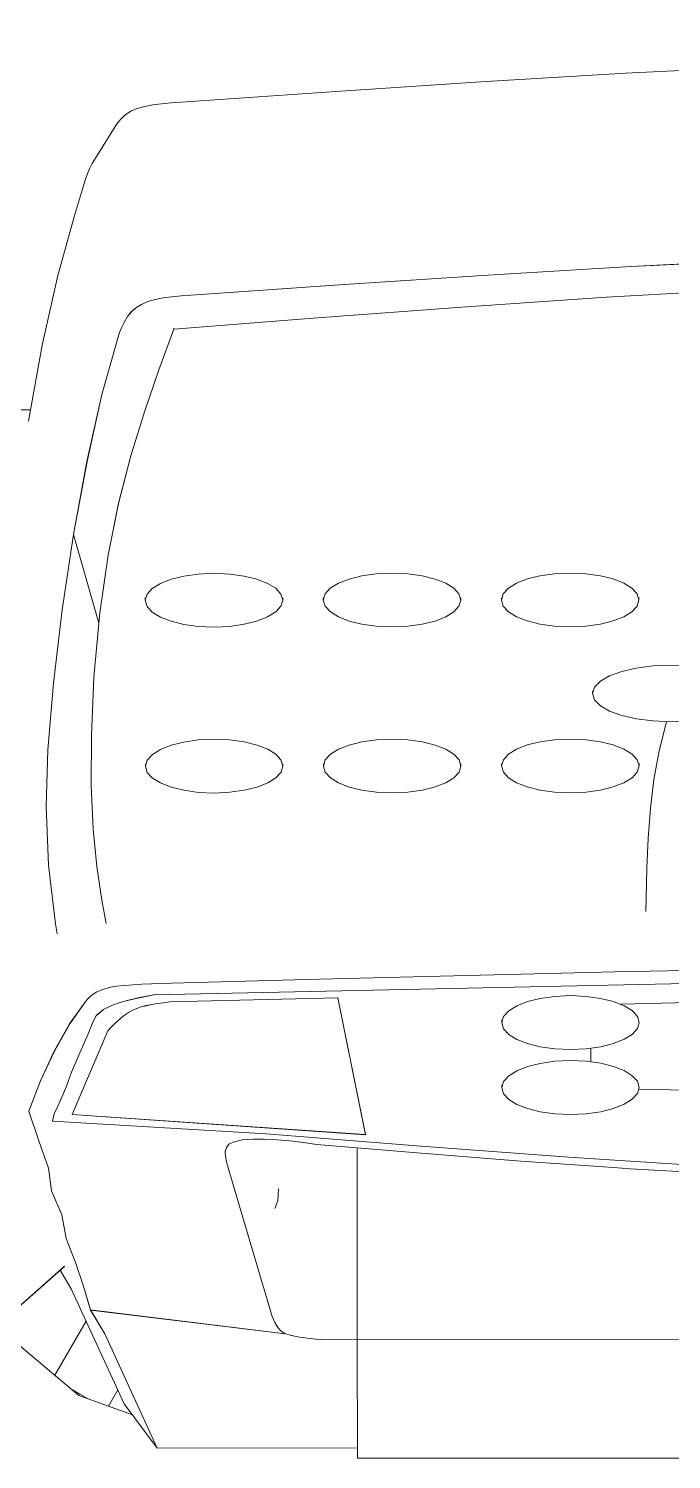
# Model space of a CAD drawing. Extents: x 5706208 to 5786773, y -2031603 to -1909573.
# Drawn here: x 5759776.3 to 5759920.8, y -1986956.7 to -1986635.1 of the extents above; entities that cross this region are included whole.
import ezdxf

# ---------------------------------------------------------------- set-up
doc = ezdxf.new("R2010")
doc.units = 0
doc.header["$LTSCALE"] = 1000
doc.header["$MEASUREMENT"] = 0
doc.layers.get('0').update_dxf_attribs({"linetype": 'CONTINUOUS'})
doc.layers.add('FURNITURE-r', color=44, linetype='CONTINUOUS')
doc.layers.add('WALL', color=7, linetype='CONTINUOUS')

# ---------------------------------------------------------------- blocks, each defined once
blk = doc.blocks.new('A$C57315646')
at = {"layer": 'FURNITURE-r', "color": 15, "lineweight": 0}
for p, q in [((2.36348, 0.76674), (2.43331, 0.68781)), ((2.62604, 0.69546), (2.62602, 0.72687)), ((2.41666, 0.69935), (2.40426, 0.68455)), ((2.46821, 0.69581), (2.46153, 0.69357)), ((2.47507, 0.69318), (2.46821, 0.69581)), ((2.6406, 0.6928), (2.62347, 0.69593)), ((2.46153, 0.69357), (2.45543, 0.69142)), ((2.48175, 0.69007), (2.47507, 0.69318)), ((2.65625, 0.68932), (2.6406, 0.6928)), ((2.4088, 0.68997), (2.421, 0.68293)), ((2.45028, 0.69072), (2.44492, 0.68842)), ((2.45543, 0.69142), (2.45028, 0.69072)), ((2.46599, 0.69048), (2.46314, 0.64239)), ((2.46599, 0.69048), (2.46759, 0.6901)), ((2.46618, 0.69048), (2.46599, 0.69048)), ((2.46759, 0.6901), (2.46933, 0.6893)), ((2.46933, 0.6893), (2.47138, 0.68838)), ((2.48786, 0.68662), (2.48175, 0.69007)), ((2.50809, 0.68941), (2.51037, 0.68983)), ((2.51037, 0.68983), (2.52359, 0.69139)), ((2.52359, 0.69139), (2.53682, 0.69195)), ((2.53682, 0.69195), (2.54951, 0.69151)), ((2.54951, 0.69151), (2.56456, 0.69024)), ((2.56456, 0.69024), (2.58102, 0.68828)), ((2.66946, 0.68561), (2.65625, 0.68932)), ((2.4024, 0.67434), (2.42826, 0.68628)), ((2.4056, 0.68615), (2.40458, 0.68437)), ((2.42826, 0.68628), (2.43244, 0.6888)), ((2.43956, 0.68739), (2.4342, 0.68528)), ((2.44492, 0.68842), (2.43956, 0.68739)), ((2.4675, 0.68608), (2.46293, 0.62004)), ((2.48629, 0.67807), (2.4675, 0.68608)), ((2.46759, 0.68608), (2.4675, 0.68608)), ((2.47138, 0.68838), (2.47388, 0.68735)), ((2.47388, 0.68735), (2.47698, 0.68623)), ((2.47698, 0.68623), (2.48084, 0.68459)), ((2.49301, 0.68295), (2.48786, 0.68662)), ((2.58102, 0.68828), (2.59796, 0.68573)), ((2.40426, 0.68455), (2.39987, 0.67245)), ((2.40458, 0.68437), (2.40355, 0.68258)), ((2.42884, 0.68351), (2.42348, 0.68194)), ((2.4342, 0.68528), (2.42884, 0.68351)), ((2.48084, 0.68459), (2.48561, 0.68244)), ((2.49351, 0.68251), (2.49301, 0.68295)), ((2.59796, 0.68573), (2.57802, 0.68009)), ((2.57806, 0.68009), (2.59796, 0.68573)), ((2.59796, 0.68573), (2.61442, 0.68272)), ((2.61442, 0.68272), (2.62947, 0.67938)), ((2.67768, 0.68312), (2.66946, 0.68561)), ((2.67896, 0.68268), (2.67768, 0.68312)), ((2.68024, 0.68217), (2.67896, 0.68268)), ((2.42348, 0.68194), (2.41812, 0.67873)), ((2.41814, 0.63802), (2.42348, 0.68194)), ((2.42348, 0.68194), (2.41814, 0.63803)), ((2.48561, 0.68244), (2.4879, 0.68158)), ((2.4879, 0.68158), (2.48971, 0.68066)), ((2.48971, 0.68066), (2.49112, 0.67898)), ((2.49401, 0.682), (2.49351, 0.68251)), ((2.4945, 0.68139), (2.49401, 0.682)), ((2.49497, 0.68066), (2.4945, 0.68139)), ((2.49539, 0.67978), (2.49497, 0.68066)), ((2.49577, 0.67873), (2.49539, 0.67978)), ((2.51567, 0.67938), (2.51046, 0.67842)), ((2.52324, 0.68048), (2.51567, 0.67938)), ((2.53173, 0.6813), (2.52324, 0.68048)), ((2.54147, 0.68175), (2.53173, 0.6813)), ((2.54147, 0.68175), (2.55275, 0.68173)), ((2.54164, 0.68175), (2.54147, 0.68175)), ((2.55275, 0.68173), (2.56589, 0.68115)), ((2.56589, 0.68115), (2.58035, 0.67987)), ((2.58035, 0.67987), (2.5933, 0.67799)), ((2.62947, 0.67938), (2.64217, 0.67581)), ((2.68148, 0.68157), (2.68024, 0.68217)), ((2.68266, 0.68084), (2.68148, 0.68157)), ((2.69041, 0.676), (2.68266, 0.68084)), ((2.41812, 0.67873), (2.39242, 0.66691)), ((2.40185, 0.6779), (2.40553, 0.67578)), ((2.48704, 0.67736), (2.48629, 0.67807)), ((2.48778, 0.67663), (2.48704, 0.67736)), ((2.48849, 0.67588), (2.48778, 0.67663)), ((2.49112, 0.67898), (2.49221, 0.67669)), ((2.49221, 0.67669), (2.49307, 0.67395)), ((2.49609, 0.67746), (2.49577, 0.67873)), ((2.49634, 0.67597), (2.49609, 0.67746)), ((2.5933, 0.67799), (2.60499, 0.67562)), ((2.39242, 0.66691), (2.4024, 0.67434)), ((2.48918, 0.67509), (2.48849, 0.67588)), ((2.48983, 0.67426), (2.48918, 0.67509)), ((2.49043, 0.67337), (2.48983, 0.67426)), ((2.49097, 0.67241), (2.49043, 0.67337)), ((2.49307, 0.67395), (2.49376, 0.67091)), ((2.49653, 0.67428), (2.49634, 0.67597)), ((2.49667, 0.67241), (2.49653, 0.67428)), ((2.60499, 0.67562), (2.61568, 0.67286)), ((2.64217, 0.67581), (2.64341, 0.67539)), ((2.64341, 0.67539), (2.64465, 0.67489)), ((2.64465, 0.67489), (2.64586, 0.67431)), ((2.64586, 0.67431), (2.647, 0.6736)), ((2.647, 0.6736), (2.64806, 0.67274)), ((2.69147, 0.67514), (2.69041, 0.676)), ((2.69241, 0.6741), (2.69147, 0.67514)), ((2.69321, 0.67286), (2.69241, 0.6741)), ((2.49135, 0.67152), (2.49097, 0.67241)), ((2.49168, 0.6705), (2.49135, 0.67152)), ((2.49196, 0.66936), (2.49168, 0.6705)), ((2.49376, 0.67091), (2.49438, 0.66771)), ((2.49678, 0.67039), (2.49667, 0.67241)), ((2.49686, 0.66824), (2.49678, 0.67039)), ((2.61568, 0.67286), (2.62561, 0.6698)), ((2.62561, 0.6698), (2.63504, 0.66655)), ((2.64806, 0.67274), (2.64899, 0.67172)), ((2.64899, 0.67172), (2.64977, 0.67049)), ((2.64977, 0.67049), (2.65039, 0.66905)), ((2.69383, 0.6714), (2.69321, 0.67286)), ((2.6943, 0.66974), (2.69383, 0.6714)), ((2.69465, 0.66791), (2.6943, 0.66974)), ((2.39242, 0.66691), (2.39245, 0.62185)), ((2.49221, 0.66814), (2.49196, 0.66936)), ((2.49243, 0.66685), (2.49221, 0.66814)), ((2.49263, 0.66552), (2.49243, 0.66685)), ((2.49438, 0.66771), (2.49937, 0.43173)), ((2.49692, 0.666), (2.49686, 0.66824)), ((2.54207, 0.66618), (2.54319, 0.66801)), ((2.54319, 0.66801), (2.54446, 0.66918)), ((2.54446, 0.66918), (2.54585, 0.66959)), ((2.54585, 0.66959), (2.54723, 0.66918)), ((2.54636, 0.66959), (2.54585, 0.66959)), ((2.54723, 0.66918), (2.54851, 0.66801)), ((2.54851, 0.66801), (2.54963, 0.66619)), ((2.57941, 0.66621), (2.58053, 0.66804)), ((2.58053, 0.66804), (2.5818, 0.6692)), ((2.5818, 0.6692), (2.58319, 0.66961)), ((2.58319, 0.66961), (2.58458, 0.6692)), ((2.5837, 0.66961), (2.58319, 0.66961)), ((2.58458, 0.6692), (2.58585, 0.66804)), ((2.58585, 0.66804), (2.58697, 0.66621)), ((2.63504, 0.66655), (2.64421, 0.6632)), ((2.65039, 0.66905), (2.65086, 0.6674)), ((2.65086, 0.6674), (2.65121, 0.66558)), ((2.69491, 0.66593), (2.69465, 0.66791)), ((2.49283, 0.66416), (2.49263, 0.66552)), ((2.49371, 0.62627), (2.49283, 0.66416)), ((2.49699, 0.66369), (2.49692, 0.666)), ((2.49791, 0.63039), (2.49699, 0.66369)), ((2.54042, 0.66091), (2.54113, 0.66378)), ((2.54113, 0.66378), (2.54207, 0.66618)), ((2.54963, 0.66619), (2.55057, 0.66379)), ((2.55057, 0.66379), (2.55129, 0.66092)), ((2.57776, 0.66093), (2.57847, 0.66381)), ((2.57847, 0.66381), (2.57941, 0.66621)), ((2.58697, 0.66621), (2.58791, 0.66381)), ((2.58791, 0.66381), (2.58863, 0.66094)), ((2.65121, 0.66558), (2.65146, 0.66362)), ((2.65146, 0.66362), (2.65166, 0.66154)), ((2.69511, 0.66382), (2.69491, 0.66593)), ((2.69527, 0.66162), (2.69511, 0.66382)), ((2.53996, 0.65765), (2.54042, 0.66091)), ((2.55129, 0.66092), (2.55175, 0.65766)), ((2.5773, 0.65768), (2.57776, 0.66093)), ((2.58863, 0.66094), (2.58909, 0.65769)), ((2.64421, 0.6632), (2.64673, 0.63081)), ((2.64421, 0.6632), (2.64439, 0.6632)), ((2.65166, 0.66154), (2.65182, 0.65936)), ((2.69542, 0.65936), (2.69527, 0.66162)), ((2.53981, 0.65411), (2.53996, 0.65765)), ((2.55175, 0.65766), (2.55191, 0.65412)), ((2.57715, 0.65413), (2.5773, 0.65768)), ((2.58909, 0.65769), (2.58925, 0.65414)), ((2.65182, 0.65936), (2.65197, 0.65712)), ((2.65197, 0.65712), (2.65421, 0.62479)), ((2.69769, 0.62671), (2.69542, 0.65936)), ((2.53997, 0.65056), (2.53981, 0.65411)), ((2.55191, 0.65412), (2.55175, 0.65057)), ((2.57731, 0.65059), (2.57715, 0.65413)), ((2.58925, 0.65414), (2.58909, 0.65059)), ((2.42887, 0.64305), (2.45417, 0.65055)), ((2.45417, 0.65055), (2.45549, 0.65097)), ((2.45549, 0.65097), (2.4568, 0.65134)), ((2.4568, 0.65134), (2.45801, 0.65157)), ((2.45801, 0.65157), (2.45911, 0.65159)), ((2.45911, 0.65159), (2.46004, 0.65135)), ((2.46004, 0.65135), (2.46078, 0.65077)), ((2.46078, 0.65077), (2.46127, 0.64981)), ((2.54043, 0.64731), (2.53997, 0.65056)), ((2.55175, 0.65057), (2.5513, 0.64731)), ((2.57777, 0.64733), (2.57731, 0.65059)), ((2.58909, 0.65059), (2.58864, 0.64734)), ((2.46127, 0.64981), (2.46174, 0.6477)), ((2.46174, 0.6477), (2.46195, 0.64534)), ((2.54114, 0.64443), (2.54043, 0.64731)), ((2.5513, 0.64731), (2.55059, 0.64444)), ((2.57848, 0.64446), (2.57777, 0.64733)), ((2.58864, 0.64734), (2.58793, 0.64446)), ((2.46195, 0.64534), (2.46191, 0.64277)), ((2.54208, 0.64204), (2.54114, 0.64443)), ((2.55059, 0.64444), (2.54965, 0.64204)), ((2.57942, 0.64206), (2.57848, 0.64446)), ((2.58793, 0.64446), (2.58699, 0.64206)), ((2.42067, 0.64042), (2.42135, 0.64073)), ((2.42135, 0.64073), (2.42204, 0.64102)), ((2.42204, 0.64102), (2.42842, 0.64291)), ((2.42842, 0.64291), (2.42887, 0.64305)), ((2.46314, 0.64239), (2.46039, 0.60847)), ((2.46191, 0.64277), (2.46179, 0.63997)), ((2.54321, 0.64021), (2.54208, 0.64204)), ((2.54965, 0.64204), (2.54853, 0.64021)), ((2.58055, 0.64023), (2.57942, 0.64206)), ((2.58699, 0.64206), (2.58587, 0.64024)), ((2.4178, 0.63699), (2.41813, 0.63794)), ((2.41813, 0.63794), (2.41845, 0.63857)), ((2.41814, 0.63803), (2.41813, 0.63794)), ((2.41845, 0.63857), (2.4189, 0.63917)), ((2.4189, 0.63917), (2.41944, 0.63966)), ((2.41944, 0.63966), (2.42003, 0.64007)), ((2.42003, 0.64007), (2.42067, 0.64042)), ((2.44635, 0.64043), (2.44805, 0.63978)), ((2.44805, 0.63978), (2.45076, 0.6396)), ((2.46179, 0.63997), (2.46152, 0.63704)), ((2.54448, 0.63904), (2.54321, 0.64021)), ((2.54587, 0.63864), (2.54448, 0.63904)), ((2.54725, 0.63905), (2.54587, 0.63864)), ((2.54638, 0.63864), (2.54587, 0.63864)), ((2.54853, 0.64021), (2.54725, 0.63905)), ((2.58182, 0.63907), (2.58055, 0.64023)), ((2.58321, 0.63866), (2.58182, 0.63907)), ((2.58459, 0.63907), (2.58321, 0.63866)), ((2.58372, 0.63866), (2.58321, 0.63866)), ((2.58587, 0.64024), (2.58459, 0.63907)), ((2.41719, 0.63371), (2.41736, 0.6349)), ((2.41736, 0.6349), (2.41756, 0.636)), ((2.41756, 0.636), (2.4178, 0.63699)), ((2.46152, 0.63704), (2.46115, 0.63402)), ((2.41679, 0.62985), (2.41692, 0.63117)), ((2.41692, 0.63117), (2.41705, 0.63246)), ((2.41705, 0.63246), (2.41719, 0.63371)), ((2.46115, 0.63402), (2.46075, 0.63096)), ((2.41705, 0.24121), (2.41679, 0.62985)), ((2.46075, 0.63096), (2.45883, 0.60836)), ((2.49878, 0.59712), (2.49791, 0.63039)), ((2.54209, 0.62609), (2.54321, 0.62792)), ((2.54321, 0.62792), (2.54449, 0.62908)), ((2.54449, 0.62908), (2.54587, 0.62949)), ((2.54587, 0.62949), (2.54726, 0.62909)), ((2.54638, 0.62949), (2.54587, 0.62949)), ((2.54726, 0.62909), (2.54854, 0.62792)), ((2.54854, 0.62792), (2.54966, 0.62609)), ((2.57943, 0.62611), (2.58055, 0.62794)), ((2.58055, 0.62794), (2.58183, 0.62911)), ((2.58183, 0.62911), (2.58321, 0.62952)), ((2.58321, 0.62952), (2.5846, 0.62911)), ((2.58372, 0.62952), (2.58321, 0.62952)), ((2.5846, 0.62911), (2.58588, 0.62795)), ((2.58588, 0.62795), (2.587, 0.62612)), ((2.64673, 0.63081), (2.64915, 0.59835)), ((2.46293, 0.62004), (2.49371, 0.62627)), ((2.4938, 0.62627), (2.49371, 0.62627)), ((2.54116, 0.62369), (2.54209, 0.62609)), ((2.54966, 0.62609), (2.5506, 0.6237)), ((2.5785, 0.62372), (2.57943, 0.62611)), ((2.587, 0.62612), (2.58794, 0.62372)), ((2.65421, 0.62479), (2.65634, 0.59249)), ((2.69983, 0.59409), (2.69769, 0.62671)), ((2.41671, 0.62187), (2.39011, 0.62185)), ((2.39011, 0.62185), (2.39021, 0.46774)), ((2.45998, 0.6219), (2.41688, 0.62187)), ((2.54044, 0.62082), (2.54116, 0.62369)), ((2.5506, 0.6237), (2.55132, 0.62082)), ((2.57778, 0.62084), (2.5785, 0.62372)), ((2.58794, 0.62372), (2.58866, 0.62085)), ((2.46302, 0.62004), (2.46293, 0.62004)), ((2.53999, 0.61756), (2.54044, 0.62082)), ((2.55132, 0.62082), (2.55177, 0.61757)), ((2.57733, 0.61759), (2.57778, 0.62084)), ((2.58866, 0.62085), (2.58912, 0.61759)), ((2.53983, 0.61401), (2.53999, 0.61756)), ((2.55177, 0.61757), (2.55194, 0.61402)), ((2.57717, 0.61404), (2.57733, 0.61759)), ((2.58912, 0.61759), (2.58928, 0.61405)), ((2.53999, 0.61047), (2.53983, 0.61401)), ((2.55194, 0.61402), (2.55178, 0.61048)), ((2.57733, 0.61049), (2.57717, 0.61404)), ((2.58928, 0.61405), (2.58912, 0.6105)), ((2.54045, 0.60721), (2.53999, 0.61047)), ((2.55178, 0.61048), (2.55133, 0.60722)), ((2.57779, 0.60724), (2.57733, 0.61049)), ((2.58912, 0.6105), (2.58867, 0.60724)), ((2.45883, 0.60836), (2.45697, 0.58509)), ((2.46039, 0.60847), (2.45786, 0.57427)), ((2.54117, 0.60434), (2.54045, 0.60721)), ((2.55133, 0.60722), (2.55061, 0.60435)), ((2.57851, 0.60436), (2.57779, 0.60724)), ((2.58867, 0.60724), (2.58795, 0.60437)), ((2.54211, 0.60194), (2.54117, 0.60434)), ((2.55061, 0.60435), (2.54968, 0.60195)), ((2.57945, 0.60197), (2.57851, 0.60436)), ((2.58795, 0.60437), (2.58702, 0.60197)), ((2.54323, 0.60012), (2.54211, 0.60194)), ((2.54451, 0.59895), (2.54323, 0.60012)), ((2.54589, 0.59854), (2.54451, 0.59895)), ((2.54728, 0.59895), (2.54589, 0.59854)), ((2.54855, 0.60012), (2.54728, 0.59895)), ((2.54968, 0.60195), (2.54855, 0.60012)), ((2.58057, 0.60014), (2.57945, 0.60197)), ((2.58185, 0.59898), (2.58057, 0.60014)), ((2.58324, 0.59857), (2.58185, 0.59898)), ((2.58462, 0.59898), (2.58324, 0.59857)), ((2.58589, 0.60014), (2.58462, 0.59898)), ((2.58702, 0.60197), (2.58589, 0.60014)), ((2.49958, 0.56388), (2.49878, 0.59712)), ((2.5464, 0.59854), (2.54589, 0.59854)), ((2.58374, 0.59857), (2.58324, 0.59857)), ((2.64915, 0.59835), (2.65136, 0.56574)), ((2.65634, 0.59249), (2.65826, 0.56022)), ((2.70177, 0.5615), (2.69983, 0.59409)), ((2.47215, 0.58894), (2.47353, 0.58935)), ((2.47353, 0.58935), (2.47492, 0.58895)), ((2.47417, 0.58935), (2.47353, 0.58935)), ((2.48677, 0.58895), (2.48816, 0.58936)), ((2.48816, 0.58936), (2.48954, 0.58896)), ((2.48879, 0.58936), (2.48816, 0.58936)), ((2.54451, 0.58899), (2.5459, 0.5894)), ((2.5459, 0.5894), (2.54729, 0.58899)), ((2.54641, 0.5894), (2.5459, 0.5894)), ((2.58185, 0.58902), (2.58324, 0.58943)), ((2.58324, 0.58943), (2.58463, 0.58902)), ((2.58375, 0.58943), (2.58324, 0.58943)), ((2.46882, 0.58355), (2.46975, 0.58595)), ((2.46975, 0.58595), (2.47088, 0.58778)), ((2.47088, 0.58778), (2.47215, 0.58894)), ((2.47492, 0.58895), (2.4762, 0.58778)), ((2.4762, 0.58778), (2.47732, 0.58595)), ((2.47732, 0.58595), (2.47826, 0.58356)), ((2.48344, 0.58356), (2.48437, 0.58596)), ((2.48437, 0.58596), (2.4855, 0.58779)), ((2.4855, 0.58779), (2.48677, 0.58895)), ((2.48954, 0.58896), (2.49082, 0.58779)), ((2.49082, 0.58779), (2.49194, 0.58596)), ((2.49194, 0.58596), (2.49288, 0.58357)), ((2.54118, 0.5836), (2.54212, 0.586)), ((2.54212, 0.586), (2.54324, 0.58783)), ((2.54324, 0.58783), (2.54451, 0.58899)), ((2.54729, 0.58899), (2.54856, 0.58783)), ((2.54856, 0.58783), (2.54969, 0.586)), ((2.54969, 0.586), (2.55063, 0.58361)), ((2.57852, 0.58362), (2.57946, 0.58602)), ((2.57946, 0.58602), (2.58058, 0.58785)), ((2.58058, 0.58785), (2.58185, 0.58902)), ((2.58463, 0.58902), (2.5859, 0.58785)), ((2.5859, 0.58785), (2.58703, 0.58603)), ((2.58703, 0.58603), (2.58797, 0.58363)), ((2.45697, 0.58509), (2.45552, 0.56421)), ((2.4681, 0.58068), (2.46882, 0.58355)), ((2.47826, 0.58356), (2.47898, 0.58068)), ((2.48272, 0.58069), (2.48344, 0.58356)), ((2.49288, 0.58357), (2.4936, 0.58069)), ((2.54047, 0.58073), (2.54118, 0.5836)), ((2.55063, 0.58361), (2.55134, 0.58073)), ((2.57781, 0.58075), (2.57852, 0.58362)), ((2.58797, 0.58363), (2.58868, 0.58076)), ((2.46765, 0.57742), (2.4681, 0.58068)), ((2.47898, 0.58068), (2.47944, 0.57743)), ((2.48227, 0.57743), (2.48272, 0.58069)), ((2.4936, 0.58069), (2.49406, 0.57744)), ((2.54002, 0.57747), (2.54047, 0.58073)), ((2.55134, 0.58073), (2.5518, 0.57748)), ((2.57736, 0.57749), (2.57781, 0.58075)), ((2.58868, 0.58076), (2.58914, 0.5775)), ((2.46749, 0.57387), (2.46765, 0.57742)), ((2.47944, 0.57743), (2.4796, 0.57388)), ((2.48211, 0.57388), (2.48227, 0.57743)), ((2.49406, 0.57744), (2.49422, 0.57389)), ((2.53986, 0.57392), (2.54002, 0.57747)), ((2.5518, 0.57748), (2.55196, 0.57393)), ((2.5772, 0.57395), (2.57736, 0.57749)), ((2.58914, 0.5775), (2.5893, 0.57396)), ((2.45786, 0.57427), (2.45565, 0.53964)), ((2.46765, 0.57033), (2.46749, 0.57387)), ((2.4796, 0.57388), (2.47944, 0.57034)), ((2.48227, 0.57034), (2.48211, 0.57388)), ((2.49422, 0.57389), (2.49406, 0.57035)), ((2.54002, 0.57038), (2.53986, 0.57392)), ((2.55196, 0.57393), (2.55181, 0.57038)), ((2.57736, 0.5704), (2.5772, 0.57395)), ((2.5893, 0.57396), (2.58915, 0.57041)), ((2.46811, 0.56707), (2.46765, 0.57033)), ((2.47944, 0.57034), (2.47899, 0.56708)), ((2.48273, 0.56708), (2.48227, 0.57034)), ((2.49406, 0.57035), (2.49361, 0.56709)), ((2.54048, 0.56712), (2.54002, 0.57038)), ((2.55181, 0.57038), (2.55135, 0.56713)), ((2.57782, 0.56714), (2.57736, 0.5704)), ((2.58915, 0.57041), (2.58869, 0.56715)), ((2.46883, 0.5642), (2.46811, 0.56707)), ((2.47899, 0.56708), (2.47827, 0.56421)), ((2.48242, 0.56933), (2.47938, 0.56933)), ((2.48345, 0.56421), (2.48273, 0.56708)), ((2.49361, 0.56709), (2.49289, 0.56421)), ((2.5412, 0.56425), (2.54048, 0.56712)), ((2.55135, 0.56713), (2.55064, 0.56425)), ((2.55824, 0.56506), (2.55941, 0.56715)), ((2.55941, 0.56715), (2.56075, 0.56848)), ((2.56075, 0.56848), (2.56221, 0.56894)), ((2.56221, 0.56894), (2.56366, 0.56848)), ((2.56272, 0.56894), (2.56221, 0.56894)), ((2.56366, 0.56848), (2.565, 0.56715)), ((2.565, 0.56715), (2.56618, 0.56507)), ((2.57854, 0.56427), (2.57782, 0.56714)), ((2.58869, 0.56715), (2.58798, 0.56428)), ((2.45552, 0.56421), (2.45525, 0.56045)), ((2.46977, 0.5618), (2.46883, 0.5642)), ((2.47827, 0.56421), (2.47734, 0.56181)), ((2.48439, 0.56181), (2.48345, 0.56421)), ((2.49289, 0.56421), (2.49196, 0.56182)), ((2.50026, 0.53071), (2.49958, 0.56388)), ((2.54213, 0.56185), (2.5412, 0.56425)), ((2.55064, 0.56425), (2.5497, 0.56186)), ((2.55725, 0.56233), (2.55824, 0.56506)), ((2.56618, 0.56507), (2.56717, 0.56234)), ((2.57948, 0.56187), (2.57854, 0.56427)), ((2.58798, 0.56428), (2.58704, 0.56188)), ((2.65136, 0.56574), (2.65325, 0.53291)), ((2.45525, 0.56045), (2.45375, 0.53378)), ((2.47089, 0.55998), (2.46977, 0.5618)), ((2.47734, 0.56181), (2.47621, 0.55998)), ((2.48551, 0.55999), (2.48439, 0.56181)), ((2.49196, 0.56182), (2.49084, 0.55999)), ((2.49231, 0.56253), (2.49529, 0.43516)), ((2.54326, 0.56002), (2.54213, 0.56185)), ((2.5497, 0.56186), (2.54858, 0.56003)), ((2.5565, 0.55905), (2.55725, 0.56233)), ((2.56717, 0.56234), (2.56792, 0.55906)), ((2.5806, 0.56005), (2.57948, 0.56187)), ((2.58704, 0.56188), (2.58592, 0.56005)), ((2.65826, 0.56022), (2.6599, 0.52802)), ((2.70343, 0.52898), (2.70177, 0.5615)), ((2.47315, 0.55852), (2.47053, 0.43643)), ((2.47217, 0.55881), (2.47089, 0.55998)), ((2.47355, 0.5584), (2.47217, 0.55881)), ((2.47494, 0.55881), (2.47355, 0.5584)), ((2.47363, 0.5584), (2.47355, 0.5584)), ((2.47621, 0.55998), (2.47494, 0.55881)), ((2.48679, 0.55882), (2.48551, 0.55999)), ((2.48818, 0.55841), (2.48679, 0.55882)), ((2.48956, 0.55882), (2.48818, 0.55841)), ((2.48825, 0.55841), (2.48818, 0.55841)), ((2.49084, 0.55999), (2.48956, 0.55882)), ((2.54453, 0.55886), (2.54326, 0.56002)), ((2.54592, 0.55845), (2.54453, 0.55886)), ((2.54731, 0.55886), (2.54592, 0.55845)), ((2.54643, 0.55845), (2.54592, 0.55845)), ((2.54858, 0.56003), (2.54731, 0.55886)), ((2.55603, 0.55534), (2.5565, 0.55905)), ((2.56792, 0.55906), (2.5684, 0.55535)), ((2.58187, 0.55888), (2.5806, 0.56005)), ((2.58326, 0.55848), (2.58187, 0.55888)), ((2.58465, 0.55889), (2.58326, 0.55848)), ((2.58377, 0.55848), (2.58326, 0.55848)), ((2.58592, 0.56005), (2.58465, 0.55889)), ((2.51317, 0.5569), (2.51605, 0.55686)), ((2.51605, 0.55686), (2.52288, 0.55671)), ((2.52288, 0.55671), (2.52965, 0.55641)), ((2.52965, 0.55641), (2.53633, 0.55589)), ((2.53633, 0.55589), (2.54289, 0.55509)), ((2.54289, 0.55509), (2.54931, 0.55392)), ((2.54931, 0.55392), (2.55555, 0.55233)), ((2.55586, 0.5513), (2.55603, 0.55534)), ((2.5684, 0.55535), (2.56857, 0.55131)), ((2.55555, 0.55233), (2.5559, 0.55221)), ((2.55603, 0.54725), (2.55586, 0.5513)), ((2.56857, 0.55131), (2.56841, 0.54726))]:
    blk.add_line(p, q, dxfattribs=at)

msp = doc.modelspace()

# ---------------------------------------------------------------- linework, layer by layer
at = {"layer": 'FURNITURE-r', "color": 15, "lineweight": 0}
for p, q in [((5759789.01, -1986669.16), (5759786.52, -1986677.37)), ((5759789.45, -1986667.88), (5759789.01, -1986669.16)), ((5759789.96, -1986666.6), (5759789.45, -1986667.88)), ((5759786.52, -1986677.37), (5759782.82, -1986690.56)), ((5759911.79, -1986688.56), (5759943.96, -1986686.92)), ((5759782.82, -1986690.56), (5759779.34, -1986706.21)), ((5759847.28, -1986692.6), (5759879.55, -1986690.48)), ((5759879.55, -1986690.48), (5759911.79, -1986688.56)), ((5759812.75, -1986695), (5759814.99, -1986694.84)), ((5759814.99, -1986694.84), (5759847.28, -1986692.6)), ((5759799.38, -1986698.75), (5759800.4, -1986697.82)), ((5759800.4, -1986697.82), (5759801.63, -1986697.04)), ((5759801.63, -1986697.04), (5759803.07, -1986696.42)), ((5759803.07, -1986696.42), (5759804.71, -1986695.95)), ((5759804.71, -1986695.95), (5759806.53, -1986695.61)), ((5759806.53, -1986695.61), (5759808.49, -1986695.35)), ((5759808.49, -1986695.35), (5759810.57, -1986695.16)), ((5759810.57, -1986695.16), (5759812.75, -1986695)), ((5759797.23, -1986702.15), (5759797.82, -1986700.95)), ((5759797.82, -1986700.95), (5759798.52, -1986699.8)), ((5759798.52, -1986699.8), (5759799.38, -1986698.75)), ((5759796.31, -1986704.64), (5759796.74, -1986703.39)), ((5759796.74, -1986703.39), (5759797.23, -1986702.15)), ((5759779.34, -1986706.21), (5759776.22, -1986723.32)), ((5759792.75, -1986717.32), (5759796.31, -1986704.64)), ((5759802.31, -1986721.18), (5759805.56, -1986711.76)), ((5759789.41, -1986732.35), (5759792.75, -1986717.32)), ((5759776.69, -1986720.75), (5759745.31, -1986720.77)), ((5759799.26, -1986731.1), (5759802.31, -1986721.18)), ((5759786.41, -1986748.8), (5759789.41, -1986732.35)), ((5759796.5, -1986741.77), (5759799.26, -1986731.1)), ((5759794.14, -1986753.46), (5759796.5, -1986741.77)), ((5759783.86, -1986765.72), (5759786.41, -1986748.8)), ((5759786.41, -1986748.8), (5759792.04, -1986768.72)), ((5759792.26, -1986766.39), (5759794.14, -1986753.46)), ((5759781.9, -1986782.17), (5759783.86, -1986765.72)), ((5759790.98, -1986780.84), (5759792.26, -1986766.39)), ((5759790.4, -1986793.96), (5759790.98, -1986780.84)), ((5759780.63, -1986797.2), (5759781.9, -1986782.17)), ((5759790.38, -1986805.23), (5759790.4, -1986793.96)), ((5759780.19, -1986809.88), (5759780.63, -1986797.2)), ((5759790.38, -1986805.06), (5759790.38, -1986805.23)), ((5759780.75, -1986823.09), (5759780.19, -1986809.88)), ((5759782.31, -1986836.3), (5759780.75, -1986823.09)), ((5759782.73, -1986838.58), (5759782.31, -1986836.3)), ((5759804.4, -1986852.27), (5760040.16, -1986847.29)), ((5759801.21, -1986852.89), (5759804.4, -1986852.27)), ((5759789.18, -1986853.65), (5759785.51, -1986858.79)), ((5759789.62, -1986853.14), (5759789.18, -1986853.65)), ((5759790.13, -1986852.64), (5759789.62, -1986853.14)), ((5759791.47, -1986856.94), (5759793.15, -1986855.54)), ((5759793.15, -1986855.54), (5759795.43, -1986854.44)), ((5759795.43, -1986854.44), (5759798.17, -1986853.59)), ((5759798.17, -1986853.59), (5759801.21, -1986852.89)), ((5759799.71, -1986855.68), (5759798.75, -1986856.22)), ((5759800.6, -1986855.3), (5759799.71, -1986855.68)), ((5759801.62, -1986854.97), (5759800.6, -1986855.3)), ((5759802.76, -1986854.69), (5759801.62, -1986854.97)), ((5759803.98, -1986854.44), (5759802.76, -1986854.69)), ((5759805.27, -1986854.22), (5759803.98, -1986854.44)), ((5759806.6, -1986854.02), (5759805.27, -1986854.22)), ((5759807.95, -1986853.83), (5759806.6, -1986854.02)), ((5759845.8, -1986852.95), (5759807.95, -1986853.83)), ((5759852.03, -1986883.69), (5759845.8, -1986852.95)), ((5759785.51, -1986858.79), (5759782.06, -1986864.89)), ((5759789.69, -1986861.03), (5759790.55, -1986858.75)), ((5759790.55, -1986858.75), (5759791.47, -1986856.94)), ((5759795.5, -1986858.87), (5759794.77, -1986859.61)), ((5759796.25, -1986858.15), (5759795.5, -1986858.87)), ((5759797.03, -1986857.47), (5759796.25, -1986858.15)), ((5759797.86, -1986856.82), (5759797.03, -1986857.47)), ((5759798.75, -1986856.22), (5759797.86, -1986856.82)), ((5759794.06, -1986860.35), (5759786.06, -1986879.13)), ((5759787.54, -1986865.8), (5759789.69, -1986861.03)), ((5759794.77, -1986859.61), (5759794.06, -1986860.35)), ((5759782.06, -1986864.89), (5759778.96, -1986871.56)), ((5759785.9, -1986869.65), (5759787.54, -1986865.8)), ((5759778.96, -1986871.56), (5759776.34, -1986878.42)), ((5759784.79, -1986872.76), (5759785.9, -1986869.65)), ((5759783.76, -1986875.25), (5759784.79, -1986872.76)), ((5759782.04, -1986879.04), (5759782.84, -1986877.3)), ((5759782.84, -1986877.3), (5759783.76, -1986875.25)), ((5759776.34, -1986878.42), (5759778.57, -1986885.09)), ((5759781.66, -1986880.63), (5759782.04, -1986879.04)), ((5759781.66, -1986880.44), (5759781.66, -1986880.63)), ((5759781.66, -1986880.63), (5759829.7, -1986883.48)), ((5759786.06, -1986879.04), (5759786.06, -1986879.13)), ((5759786.06, -1986879.13), (5759852.03, -1986883.69)), ((5759829.7, -1986883.48), (5759863.58, -1986886.23)), ((5759778.57, -1986885.09), (5759780.73, -1986891.19)), ((5759820.51, -1986887.51), (5759820.75, -1986886.58)), ((5759820.54, -1986888.61), (5759820.51, -1986887.51)), ((5759820.75, -1986886.58), (5759821.33, -1986885.84)), ((5759821.33, -1986885.84), (5759822.29, -1986885.35)), ((5759822.29, -1986885.35), (5759824.39, -1986884.88)), ((5759824.39, -1986884.88), (5759826.75, -1986884.67)), ((5759826.75, -1986884.67), (5759829.32, -1986884.71)), ((5759829.32, -1986884.71), (5759832.12, -1986884.83)), ((5759832.12, -1986884.83), (5759835.05, -1986885.11)), ((5759835.05, -1986885.11), (5759838.06, -1986885.47)), ((5759838.06, -1986885.47), (5759841.12, -1986885.87)), ((5759841.12, -1986885.87), (5759863.7, -1986887.79)), ((5759863.58, -1986886.23), (5759897.75, -1986888.76)), ((5759863.7, -1986887.79), (5759886.95, -1986889.65)), ((5759820.76, -1986889.82), (5759820.54, -1986888.61)), ((5759821.13, -1986891.13), (5759820.76, -1986889.82)), ((5759886.95, -1986889.65), (5759907.8, -1986891.1)), ((5759897.75, -1986888.76), (5759932.35, -1986890.97)), ((5759780.73, -1986891.19), (5759781.42, -1986896.33)), ((5759821.55, -1986892.44), (5759821.13, -1986891.13)), ((5759829.05, -1986917.72), (5759821.55, -1986892.44)), ((5759907.8, -1986891.1), (5759911.56, -1986891.36)), ((5759911.56, -1986891.36), (5759938.2, -1986892.87)), ((5759781.42, -1986896.33), (5759783.72, -1986901.68)), ((5759783.72, -1986901.68), (5759784.75, -1986907.04)), ((5759784.75, -1986907.04), (5759786.85, -1986912.39)), ((5759705.48, -1986983.04), (5759784.32, -1986913.29)), ((5759786.85, -1986912.39), (5759788.62, -1986917.75)), ((5759785.85, -1986918.33), (5759783.34, -1986914.16)), ((5759797.79, -1986944.16), (5759785.85, -1986918.33)), ((5759788.62, -1986917.75), (5759790.19, -1986923.1)), ((5759829.18, -1986918.16), (5759829.05, -1986917.72)), ((5759831.07, -1986924.54), (5759829.18, -1986918.16)), ((5759790.19, -1986923.1), (5759834.05, -1986928.43)), ((5759790.19, -1986923.1), (5759793.39, -1986928.46)), ((5759782.17, -1986937.77), (5759789.2, -1986925.58)), ((5759831.36, -1986925.23), (5759831.07, -1986924.54)), ((5759831.67, -1986925.91), (5759831.36, -1986925.23)), ((5759832.02, -1986926.55), (5759831.67, -1986925.91)), ((5759793.39, -1986928.46), (5759805.2, -1986954.13)), ((5759832.43, -1986927.14), (5759832.02, -1986926.55)), ((5759832.92, -1986927.68), (5759832.43, -1986927.14)), ((5759833.51, -1986928.13), (5759832.92, -1986927.68)), ((5759834.14, -1986928.45), (5759833.51, -1986928.13)), ((5759834.05, -1986928.43), (5759834.14, -1986928.45)), ((5759835.09, -1986928.78), (5759834.14, -1986928.45)), ((5759836.09, -1986929.02), (5759835.09, -1986928.78)), ((5759837.19, -1986929.22), (5759836.09, -1986929.02)), ((5759838.37, -1986929.38), (5759837.19, -1986929.22)), ((5759839.62, -1986929.53), (5759838.37, -1986929.38)), ((5759840.91, -1986929.66), (5759839.62, -1986929.53)), ((5759842.23, -1986929.79), (5759840.91, -1986929.66)), ((5760230.48, -1986929.53), (5759842.23, -1986929.79)), ((5759772.8, -1986929.91), (5759787.59, -1986942.3)), ((5759785.99, -1986940.96), (5759787.77, -1986941.99)), ((5759787.59, -1986942.3), (5759799.67, -1986946.69)), ((5759787.77, -1986941.99), (5759789.55, -1986943.02)), ((5759805.2, -1986954.13), (5759797.79, -1986944.16))]:
    msp.add_line(p, q, dxfattribs=at)
at = {"layer": 'WALL', "color": 8, "ltscale": 0.1}
msp.add_arc((5760805.73, -1988080.82), 2535, 355.89897, 179.46693, dxfattribs=at)

# ---------------------------------------------------------------- block references
at = {"color": 8, "ltscale": 10, "xscale": 998.9986730661869, "yscale": 998.9986730661869, "zscale": 998.9986730661869, "rotation": 90}
msp.add_blockref('A$C57315646', (5760471.45, -1989344.16), dxfattribs=at)

doc.saveas('drawing.dxf')
